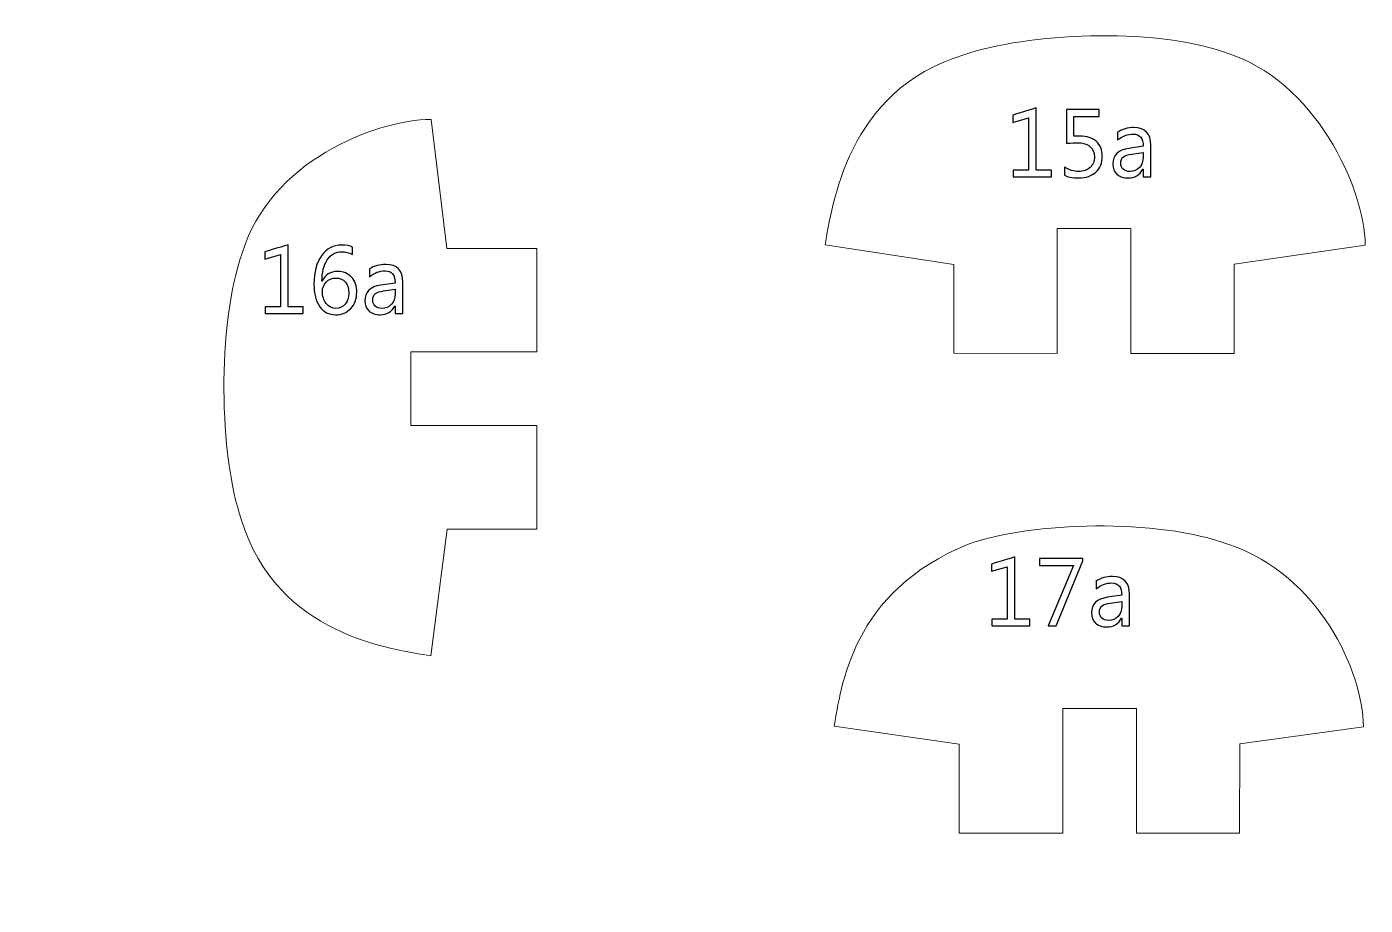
# Model space of a CAD drawing. Header units: centimetres. Extents: x -19.4 to 19.9, y -26.5 to 22.7.
# Drawn here: x 13.74 to 19.63, y -22.59 to -18.73 of the extents above; entities that cross this region are included whole.
import ezdxf

# ---------------------------------------------------------------- set-up
doc = ezdxf.new("R2010")
doc.units = ezdxf.units.CM
doc.header["$MEASUREMENT"] = 0
doc.layers.add('Camada 1', color=7, linetype='Continuous')

msp = doc.modelspace()

# ---------------------------------------------------------------- linework, layer by layer
at = {"layer": 'Camada 1', "color": 7, "lineweight": 9}
for points, knots in [([(18.27371, -19.6153), (18.27371, -19.6153), (18.59816, -19.6153), (18.59816, -19.6153), (18.59816, -19.6153), (18.59816, -19.6153), (18.59794, -20.16472), (18.59794, -20.16472), (18.59794, -20.16472), (18.59794, -20.16472), (19.05262, -20.1646), (19.05262, -20.1646), (19.05262, -20.1646), (19.05262, -20.1646), (19.05292, -19.77119), (19.05292, -19.77119), (19.05292, -19.77119), (19.05292, -19.77119), (19.62969, -19.68767), (19.62969, -19.68767), (19.62969, -19.68767), (19.62672, -19.44099), (19.41202, -18.95866), (19.00945, -18.83914), (19.00945, -18.83914), (18.68992, -18.72699), (18.13888, -18.75531), (17.8622, -18.8505), (17.8622, -18.8505), (17.34609, -19.00528), (17.28172, -19.52071), (17.2516, -19.68615), (17.2516, -19.68615), (17.2516, -19.68615), (17.81818, -19.77329), (17.81818, -19.77329), (17.81818, -19.77329), (17.81818, -19.77329), (17.81824, -20.16394), (17.81824, -20.16394), (17.81824, -20.16394), (17.81824, -20.16394), (18.27375, -20.16468), (18.27375, -20.16468), (18.27375, -20.16468), (18.27375, -20.16468), (18.27371, -19.6153), (18.27371, -19.6153)], [0, 0, 0, 0, 0.0769231, 0.0769231, 0.0769231, 0.0769231, 0.1538462, 0.1538462, 0.1538462, 0.1538462, 0.2307692, 0.2307692, 0.2307692, 0.2307692, 0.3076923, 0.3076923, 0.3076923, 0.3076923, 0.3846154, 0.3846154, 0.3846154, 0.3846154, 0.4615385, 0.4615385, 0.4615385, 0.4615385, 0.5384615, 0.5384615, 0.5384615, 0.5384615, 0.6153846, 0.6153846, 0.6153846, 0.6153846, 0.6923077, 0.6923077, 0.6923077, 0.6923077, 0.7692308, 0.7692308, 0.7692308, 0.7692308, 0.8461538, 0.8461538, 0.8461538, 0.8461539, 1, 1, 1, 1]), ([(15.42841, -20.48246), (15.42841, -20.48246), (15.42841, -20.15801), (15.42841, -20.15801), (15.42841, -20.15801), (15.42841, -20.15801), (15.98263, -20.15823), (15.98263, -20.15823), (15.98263, -20.15823), (15.98263, -20.15823), (15.98251, -19.70355), (15.98251, -19.70355), (15.98251, -19.70355), (15.98251, -19.70355), (15.58567, -19.70325), (15.58567, -19.70325), (15.58567, -19.70325), (15.58567, -19.70325), (15.51756, -19.13449), (15.51756, -19.13449), (15.51756, -19.13449), (15.26873, -19.13747), (14.80639, -19.32017), (14.68583, -19.72275), (14.68583, -19.72275), (14.5727, -20.04227), (14.58513, -20.61729), (14.68115, -20.89397), (14.68115, -20.89397), (14.83728, -21.41008), (15.34914, -21.46646), (15.51602, -21.49658), (15.51602, -21.49658), (15.51602, -21.49658), (15.58778, -20.93799), (15.58778, -20.93799), (15.58778, -20.93799), (15.58778, -20.93799), (15.98184, -20.93793), (15.98184, -20.93793), (15.98184, -20.93793), (15.98184, -20.93793), (15.98259, -20.48242), (15.98259, -20.48242), (15.98259, -20.48242), (15.98259, -20.48242), (15.42841, -20.48246), (15.42841, -20.48246)], [0, 0, 0, 0, 0.0769231, 0.0769231, 0.0769231, 0.0769231, 0.1538462, 0.1538462, 0.1538462, 0.1538462, 0.2307692, 0.2307692, 0.2307692, 0.2307692, 0.3076923, 0.3076923, 0.3076923, 0.3076923, 0.3846154, 0.3846154, 0.3846154, 0.3846154, 0.4615385, 0.4615385, 0.4615385, 0.4615385, 0.5384615, 0.5384615, 0.5384615, 0.5384615, 0.6153846, 0.6153846, 0.6153846, 0.6153846, 0.6923077, 0.6923077, 0.6923077, 0.6923077, 0.7692308, 0.7692308, 0.7692308, 0.7692308, 0.8461538, 0.8461538, 0.8461538, 0.8461539, 1, 1, 1, 1]), ([(18.29771, -21.7273), (18.29771, -21.7273), (18.62216, -21.7273), (18.62216, -21.7273), (18.62216, -21.7273), (18.62216, -21.7273), (18.62194, -22.27672), (18.62194, -22.27672), (18.62194, -22.27672), (18.62194, -22.27672), (19.07662, -22.2766), (19.07662, -22.2766), (19.07662, -22.2766), (19.07662, -22.2766), (19.07692, -21.88319), (19.07692, -21.88319), (19.07692, -21.88319), (19.07692, -21.88319), (19.62164, -21.80767), (19.62164, -21.80767), (19.62164, -21.80767), (19.61867, -21.56099), (19.42566, -21.14221), (19.03345, -21.00715), (19.03345, -21.00715), (18.70874, -20.8872), (18.16288, -20.90731), (17.8862, -21.0025), (17.8862, -21.0025), (17.36487, -21.2117), (17.3217, -21.64071), (17.29158, -21.80615), (17.29158, -21.80615), (17.29158, -21.80615), (17.84218, -21.88529), (17.84218, -21.88529), (17.84218, -21.88529), (17.84218, -21.88529), (17.84224, -22.27594), (17.84224, -22.27594), (17.84224, -22.27594), (17.84224, -22.27594), (18.29775, -22.27668), (18.29775, -22.27668), (18.29775, -22.27668), (18.29775, -22.27668), (18.29771, -21.7273), (18.29771, -21.7273)], [0, 0, 0, 0, 0.0769231, 0.0769231, 0.0769231, 0.0769231, 0.1538462, 0.1538462, 0.1538462, 0.1538462, 0.2307692, 0.2307692, 0.2307692, 0.2307692, 0.3076923, 0.3076923, 0.3076923, 0.3076923, 0.3846154, 0.3846154, 0.3846154, 0.3846154, 0.4615385, 0.4615385, 0.4615385, 0.4615385, 0.5384615, 0.5384615, 0.5384615, 0.5384615, 0.6153846, 0.6153846, 0.6153846, 0.6153846, 0.6923077, 0.6923077, 0.6923077, 0.6923077, 0.7692308, 0.7692308, 0.7692308, 0.7692308, 0.8461538, 0.8461538, 0.8461538, 0.8461539, 1, 1, 1, 1]), ([(15.46862, -22.88069), (15.46862, -22.88069), (16.7564, -26.45463), (16.7564, -26.45463), (16.7564, -26.45463), (16.7564, -26.45463), (16.16272, -26.45526), (16.16272, -26.45526), (16.16272, -26.45526), (16.16272, -26.45526), (15.53393, -24.70365), (15.53393, -24.70365), (15.53393, -24.70365), (15.53393, -24.70365), (15.23463, -24.8125), (15.23463, -24.8125), (15.23463, -24.8125), (15.23463, -24.8125), (15.79181, -26.45503), (15.79181, -26.45503), (15.79181, -26.45503), (15.79181, -26.45503), (8.80438, -26.45255), (8.80438, -26.45255), (8.80438, -26.45255), (8.80438, -26.45255), (8.79951, -25.87983), (8.79951, -25.87983), (8.79951, -25.87983), (8.79951, -25.87983), (8.47881, -25.87795), (8.47881, -25.87795), (8.47881, -25.87795), (8.47881, -25.87795), (8.47523, -26.45047), (8.47523, -26.45047), (8.47523, -26.45047), (8.47523, -26.45047), (6.45199, -26.45212), (6.45199, -26.45212), (6.45199, -26.45212), (6.20591, -26.46023), (6.14256, -26.04751), (6.38097, -25.97301), (6.38097, -25.97301), (6.38097, -25.97301), (8.44333, -25.27122), (8.44333, -25.27122), (8.44333, -25.27122), (8.44333, -25.27122), (8.34547, -24.96979), (8.34547, -24.96979), (8.34547, -24.96979), (8.34547, -24.96979), (9.88118, -24.43949), (9.88118, -24.43949), (9.88118, -24.43949), (9.88118, -24.43949), (9.99392, -24.74276), (9.99392, -24.74276), (9.99392, -24.74276), (9.99392, -24.74276), (12.45782, -23.90472), (12.45782, -23.90472), (12.45782, -23.90472), (12.45782, -23.90472), (11.44347, -21.50548), (11.44347, -21.50548), (11.44347, -21.50548), (11.44347, -21.50548), (12.89858, -21.14595), (12.89858, -21.14595), (12.89858, -21.14595), (12.89858, -21.14595), (13.889, -23.41795), (13.889, -23.41795), (13.889, -23.41795), (13.889, -23.41795), (15.46862, -22.88069), (15.46862, -22.88069)], [0, 0, 0, 0, 0.047619, 0.047619, 0.047619, 0.0476191, 0.0952381, 0.0952381, 0.0952381, 0.0952381, 0.1428571, 0.1428571, 0.1428571, 0.1428572, 0.1904762, 0.1904762, 0.1904762, 0.1904762, 0.2380952, 0.2380952, 0.2380952, 0.2380952, 0.2857143, 0.2857143, 0.2857143, 0.2857143, 0.3333333, 0.3333333, 0.3333333, 0.3333333, 0.3809524, 0.3809524, 0.3809524, 0.3809524, 0.4285714, 0.4285714, 0.4285714, 0.4285714, 0.4761905, 0.4761905, 0.4761905, 0.4761905, 0.5238095, 0.5238095, 0.5238095, 0.5238095, 0.5714286, 0.5714286, 0.5714286, 0.5714286, 0.6190476, 0.6190476, 0.6190476, 0.6190476, 0.6666667, 0.6666667, 0.6666667, 0.6666667, 0.7142857, 0.7142857, 0.7142857, 0.7142857, 0.7619048, 0.7619048, 0.7619048, 0.7619048, 0.8095238, 0.8095238, 0.8095238, 0.8095238, 0.8571429, 0.8571429, 0.8571429, 0.8571429, 0.9047619, 0.9047619, 0.9047619, 0.9047619, 1, 1, 1, 1])]:
    msp.add_open_spline(points, degree=3, knots=knots, dxfattribs=at)
at = {"layer": 'Camada 1', "color": 7}
for points, knots in [([(18.2478, -19.3874), (18.2478, -19.3874), (18.08016, -19.3874), (18.08016, -19.3874), (18.08016, -19.3874), (18.08016, -19.3874), (18.08016, -19.35777), (18.08016, -19.35777), (18.08016, -19.35777), (18.08016, -19.35777), (18.14704, -19.35777), (18.14704, -19.35777), (18.14704, -19.35777), (18.14704, -19.35777), (18.14704, -19.12733), (18.14704, -19.12733), (18.14704, -19.12733), (18.14704, -19.12733), (18.07846, -19.14779), (18.07846, -19.14779), (18.07846, -19.14779), (18.07846, -19.14779), (18.07846, -19.11562), (18.07846, -19.11562), (18.07846, -19.11562), (18.07846, -19.11562), (18.18091, -19.08429), (18.18091, -19.08429), (18.18091, -19.08429), (18.18091, -19.08429), (18.18091, -19.35777), (18.18091, -19.35777), (18.18091, -19.35777), (18.18091, -19.35777), (18.2478, -19.35777), (18.2478, -19.35777), (18.2478, -19.35777), (18.2478, -19.35777), (18.2478, -19.3874), (18.2478, -19.3874)], [0, 0, 0, 0, 0.0909091, 0.0909091, 0.0909091, 0.0909091, 0.1818182, 0.1818182, 0.1818182, 0.1818182, 0.2727273, 0.2727273, 0.2727273, 0.2727273, 0.3636364, 0.3636364, 0.3636364, 0.3636364, 0.4545455, 0.4545455, 0.4545455, 0.4545455, 0.5454545, 0.5454545, 0.5454545, 0.5454546, 0.6363636, 0.6363636, 0.6363636, 0.6363636, 0.7272727, 0.7272727, 0.7272727, 0.7272727, 0.8181818, 0.8181818, 0.8181818, 0.8181818, 1, 1, 1, 1]), ([(18.3058, -19.3802), (18.3058, -19.3802), (18.3058, -19.34422), (18.3058, -19.34422), (18.3058, -19.34422), (18.32605, -19.35748), (18.34665, -19.36412), (18.3676, -19.36412), (18.3676, -19.36412), (18.38856, -19.36412), (18.40542, -19.35819), (18.41826, -19.34634), (18.41826, -19.34634), (18.43104, -19.33455), (18.43746, -19.31882), (18.43746, -19.29927), (18.43746, -19.29927), (18.43746, -19.27987), (18.43089, -19.2647), (18.41784, -19.25384), (18.41784, -19.25384), (18.40472, -19.24297), (18.38602, -19.23754), (18.36161, -19.23754), (18.36161, -19.23754), (18.35335, -19.23754), (18.33783, -19.23838), (18.31511, -19.24001), (18.31511, -19.24001), (18.31511, -19.24001), (18.31511, -19.09106), (18.31511, -19.09106), (18.31511, -19.09106), (18.31511, -19.09106), (18.45862, -19.09106), (18.45862, -19.09106), (18.45862, -19.09106), (18.45862, -19.09106), (18.45862, -19.12154), (18.45862, -19.12154), (18.45862, -19.12154), (18.45862, -19.12154), (18.34728, -19.12154), (18.34728, -19.12154), (18.34728, -19.12154), (18.34728, -19.12154), (18.34728, -19.20875), (18.34728, -19.20875), (18.34728, -19.20875), (18.35639, -19.20819), (18.36478, -19.2079), (18.37254, -19.2079), (18.37254, -19.2079), (18.40422, -19.2079), (18.42878, -19.21588), (18.44613, -19.23175), (18.44613, -19.23175), (18.46349, -19.24763), (18.47217, -19.26943), (18.47217, -19.29709), (18.47217, -19.29709), (18.47217, -19.32573), (18.46286, -19.34881), (18.44416, -19.36623), (18.44416, -19.36623), (18.42546, -19.38373), (18.39978, -19.39248), (18.36725, -19.39248), (18.36725, -19.39248), (18.33981, -19.39248), (18.31934, -19.38839), (18.3058, -19.3802)], [0, 0, 0, 0, 0.0526316, 0.0526316, 0.0526316, 0.0526316, 0.1052632, 0.1052632, 0.1052632, 0.1052632, 0.1578947, 0.1578947, 0.1578947, 0.1578947, 0.2105263, 0.2105263, 0.2105263, 0.2105263, 0.2631579, 0.2631579, 0.2631579, 0.2631579, 0.3157895, 0.3157895, 0.3157895, 0.3157895, 0.3684211, 0.3684211, 0.3684211, 0.3684211, 0.4210526, 0.4210526, 0.4210526, 0.4210526, 0.4736842, 0.4736842, 0.4736842, 0.4736842, 0.5263158, 0.5263158, 0.5263158, 0.5263158, 0.5789474, 0.5789474, 0.5789474, 0.5789474, 0.6315789, 0.6315789, 0.6315789, 0.631579, 0.6842105, 0.6842105, 0.6842105, 0.6842105, 0.7368421, 0.7368421, 0.7368421, 0.7368421, 0.7894737, 0.7894737, 0.7894737, 0.7894737, 0.8421053, 0.8421053, 0.8421053, 0.8421053, 0.8947368, 0.8947368, 0.8947368, 0.8947369, 1, 1, 1, 1]), ([(18.68596, -19.3874), (18.68596, -19.3874), (18.65209, -19.3874), (18.65209, -19.3874), (18.65209, -19.3874), (18.65209, -19.3874), (18.65209, -19.35431), (18.65209, -19.35431), (18.65209, -19.35431), (18.65209, -19.35431), (18.65124, -19.35431), (18.65124, -19.35431), (18.65124, -19.35431), (18.6365, -19.37978), (18.61484, -19.39248), (18.58612, -19.39248), (18.58612, -19.39248), (18.56502, -19.39248), (18.54851, -19.38691), (18.53659, -19.37569), (18.53659, -19.37569), (18.52466, -19.36454), (18.51874, -19.34972), (18.51874, -19.33124), (18.51874, -19.33124), (18.51874, -19.29165), (18.54202, -19.26858), (18.58859, -19.26209), (18.58859, -19.26209), (18.58859, -19.26209), (18.65209, -19.2532), (18.65209, -19.2532), (18.65209, -19.2532), (18.65209, -19.21708), (18.63755, -19.19901), (18.60849, -19.19901), (18.60849, -19.19901), (18.58301, -19.19901), (18.56001, -19.20776), (18.53948, -19.22526), (18.53948, -19.22526), (18.53948, -19.22526), (18.53948, -19.19055), (18.53948, -19.19055), (18.53948, -19.19055), (18.56029, -19.17728), (18.58421, -19.17065), (18.61138, -19.17065), (18.61138, -19.17065), (18.66112, -19.17065), (18.68596, -19.19697), (18.68596, -19.24967), (18.68596, -19.24967), (18.68596, -19.24967), (18.68596, -19.3874), (18.68596, -19.3874)], [0, 0, 0, 0, 0.0666667, 0.0666667, 0.0666667, 0.0666667, 0.1333333, 0.1333333, 0.1333333, 0.1333333, 0.2, 0.2, 0.2, 0.2, 0.2666667, 0.2666667, 0.2666667, 0.2666667, 0.3333333, 0.3333333, 0.3333333, 0.3333333, 0.4, 0.4, 0.4, 0.4, 0.4666667, 0.4666667, 0.4666667, 0.4666667, 0.5333333, 0.5333333, 0.5333333, 0.5333333, 0.6, 0.6, 0.6, 0.6, 0.6666667, 0.6666667, 0.6666667, 0.6666667, 0.7333333, 0.7333333, 0.7333333, 0.7333333, 0.8, 0.8, 0.8, 0.8, 0.8666667, 0.8666667, 0.8666667, 0.8666667, 1, 1, 1, 1]), ([(18.65209, -19.28029), (18.65209, -19.28029), (18.60101, -19.28735), (18.60101, -19.28735), (18.60101, -19.28735), (18.58527, -19.28954), (18.57342, -19.29349), (18.56545, -19.29906), (18.56545, -19.29906), (18.55747, -19.30471), (18.55345, -19.31459), (18.55345, -19.32884), (18.55345, -19.32884), (18.55345, -19.33921), (18.55712, -19.34768), (18.56453, -19.35424), (18.56453, -19.35424), (18.57187, -19.3608), (18.58174, -19.36412), (18.59395, -19.36412), (18.59395, -19.36412), (18.61081, -19.36412), (18.62471, -19.35819), (18.63565, -19.34641), (18.63565, -19.34641), (18.64659, -19.33455), (18.65209, -19.3196), (18.65209, -19.30146), (18.65209, -19.30146), (18.65209, -19.30146), (18.65209, -19.28029), (18.65209, -19.28029)], [0, 0, 0, 0, 0.1111111, 0.1111111, 0.1111111, 0.1111111, 0.2222222, 0.2222222, 0.2222222, 0.2222222, 0.3333333, 0.3333333, 0.3333333, 0.3333333, 0.4444444, 0.4444444, 0.4444444, 0.4444445, 0.5555556, 0.5555556, 0.5555556, 0.5555556, 0.6666667, 0.6666667, 0.6666667, 0.6666667, 0.7777778, 0.7777778, 0.7777778, 0.7777778, 1, 1, 1, 1]), ([(14.9543, -19.98964), (14.9543, -19.98964), (14.78666, -19.98964), (14.78666, -19.98964), (14.78666, -19.98964), (14.78666, -19.98964), (14.78666, -19.96001), (14.78666, -19.96001), (14.78666, -19.96001), (14.78666, -19.96001), (14.85354, -19.96001), (14.85354, -19.96001), (14.85354, -19.96001), (14.85354, -19.96001), (14.85354, -19.72957), (14.85354, -19.72957), (14.85354, -19.72957), (14.85354, -19.72957), (14.78496, -19.75003), (14.78496, -19.75003), (14.78496, -19.75003), (14.78496, -19.75003), (14.78496, -19.71786), (14.78496, -19.71786), (14.78496, -19.71786), (14.78496, -19.71786), (14.88741, -19.68653), (14.88741, -19.68653), (14.88741, -19.68653), (14.88741, -19.68653), (14.88741, -19.96001), (14.88741, -19.96001), (14.88741, -19.96001), (14.88741, -19.96001), (14.9543, -19.96001), (14.9543, -19.96001), (14.9543, -19.96001), (14.9543, -19.96001), (14.9543, -19.98964), (14.9543, -19.98964)], [0, 0, 0, 0, 0.0909091, 0.0909091, 0.0909091, 0.0909091, 0.1818182, 0.1818182, 0.1818182, 0.1818182, 0.2727273, 0.2727273, 0.2727273, 0.2727273, 0.3636364, 0.3636364, 0.3636364, 0.3636364, 0.4545455, 0.4545455, 0.4545455, 0.4545455, 0.5454545, 0.5454545, 0.5454545, 0.5454546, 0.6363636, 0.6363636, 0.6363636, 0.6363636, 0.7272727, 0.7272727, 0.7272727, 0.7272727, 0.8181818, 0.8181818, 0.8181818, 0.8181818, 1, 1, 1, 1]), ([(15.17147, -19.69669), (15.17147, -19.69669), (15.17147, -19.72879), (15.17147, -19.72879), (15.17147, -19.72879), (15.15616, -19.72096), (15.14008, -19.71701), (15.12314, -19.71701), (15.12314, -19.71701), (15.09689, -19.71701), (15.07587, -19.72872), (15.06006, -19.75215), (15.06006, -19.75215), (15.04433, -19.77557), (15.03643, -19.80697), (15.03643, -19.84627), (15.03643, -19.84627), (15.03643, -19.84627), (15.03727, -19.84627), (15.03727, -19.84627), (15.03727, -19.84627), (15.05103, -19.81826), (15.07361, -19.80422), (15.10501, -19.80422), (15.10501, -19.80422), (15.1309, -19.80422), (15.15143, -19.81254), (15.16675, -19.82912), (15.16675, -19.82912), (15.18206, -19.84577), (15.18968, -19.868), (15.18968, -19.89587), (15.18968, -19.89587), (15.18968, -19.92494), (15.18093, -19.94872), (15.16343, -19.96713), (15.16343, -19.96713), (15.14593, -19.98555), (15.12371, -19.99472), (15.09675, -19.99472), (15.09675, -19.99472), (15.06698, -19.99472), (15.04362, -19.98287), (15.02669, -19.95916), (15.02669, -19.95916), (15.00976, -19.93545), (15.00129, -19.90215), (15.00129, -19.85925), (15.00129, -19.85925), (15.00129, -19.80725), (15.01237, -19.76576), (15.03452, -19.73479), (15.03452, -19.73479), (15.05668, -19.70374), (15.08596, -19.68822), (15.1223, -19.68822), (15.1223, -19.68822), (15.14297, -19.68822), (15.15934, -19.69104), (15.17147, -19.69669)], [0, 0, 0, 0, 0.0625, 0.0625, 0.0625, 0.0625, 0.125, 0.125, 0.125, 0.125, 0.1875, 0.1875, 0.1875, 0.1875, 0.25, 0.25, 0.25, 0.25, 0.3125, 0.3125, 0.3125, 0.3125, 0.375, 0.375, 0.375, 0.375, 0.4375, 0.4375, 0.4375, 0.4375, 0.5, 0.5, 0.5, 0.5, 0.5625, 0.5625, 0.5625, 0.5625, 0.625, 0.625, 0.625, 0.625, 0.6875, 0.6875, 0.6875, 0.6875, 0.75, 0.75, 0.75, 0.75, 0.8125, 0.8125, 0.8125, 0.8125, 0.875, 0.875, 0.875, 0.875, 1, 1, 1, 1]), ([(15.39246, -19.98964), (15.39246, -19.98964), (15.35859, -19.98964), (15.35859, -19.98964), (15.35859, -19.98964), (15.35859, -19.98964), (15.35859, -19.95655), (15.35859, -19.95655), (15.35859, -19.95655), (15.35859, -19.95655), (15.35774, -19.95655), (15.35774, -19.95655), (15.35774, -19.95655), (15.343, -19.98202), (15.32134, -19.99472), (15.29262, -19.99472), (15.29262, -19.99472), (15.27152, -19.99472), (15.25501, -19.98915), (15.24309, -19.97793), (15.24309, -19.97793), (15.23116, -19.96678), (15.22524, -19.95196), (15.22524, -19.93348), (15.22524, -19.93348), (15.22524, -19.89389), (15.24852, -19.87082), (15.29509, -19.86433), (15.29509, -19.86433), (15.29509, -19.86433), (15.35859, -19.85544), (15.35859, -19.85544), (15.35859, -19.85544), (15.35859, -19.81932), (15.34405, -19.80125), (15.31499, -19.80125), (15.31499, -19.80125), (15.28951, -19.80125), (15.26651, -19.81), (15.24598, -19.8275), (15.24598, -19.8275), (15.24598, -19.8275), (15.24598, -19.79279), (15.24598, -19.79279), (15.24598, -19.79279), (15.26679, -19.77952), (15.29071, -19.77289), (15.31788, -19.77289), (15.31788, -19.77289), (15.36762, -19.77289), (15.39246, -19.79921), (15.39246, -19.85191), (15.39246, -19.85191), (15.39246, -19.85191), (15.39246, -19.98964), (15.39246, -19.98964)], [0, 0, 0, 0, 0.0666667, 0.0666667, 0.0666667, 0.0666667, 0.1333333, 0.1333333, 0.1333333, 0.1333333, 0.2, 0.2, 0.2, 0.2, 0.2666667, 0.2666667, 0.2666667, 0.2666667, 0.3333333, 0.3333333, 0.3333333, 0.3333333, 0.4, 0.4, 0.4, 0.4, 0.4666667, 0.4666667, 0.4666667, 0.4666667, 0.5333333, 0.5333333, 0.5333333, 0.5333333, 0.6, 0.6, 0.6, 0.6, 0.6666667, 0.6666667, 0.6666667, 0.6666667, 0.7333333, 0.7333333, 0.7333333, 0.7333333, 0.8, 0.8, 0.8, 0.8, 0.8666667, 0.8666667, 0.8666667, 0.8666667, 1, 1, 1, 1]), ([(15.09746, -19.833), (15.07996, -19.833), (15.06578, -19.83893), (15.05491, -19.85078), (15.05491, -19.85078), (15.04398, -19.86271), (15.03854, -19.87668), (15.03854, -19.89284), (15.03854, -19.89284), (15.03854, -19.91316), (15.04398, -19.93044), (15.05477, -19.94484), (15.05477, -19.94484), (15.06557, -19.95916), (15.07996, -19.96636), (15.09788, -19.96636), (15.09788, -19.96636), (15.11496, -19.96636), (15.12879, -19.96008), (15.13923, -19.94759), (15.13923, -19.94759), (15.14974, -19.9351), (15.15496, -19.9193), (15.15496, -19.9001), (15.15496, -19.9001), (15.15496, -19.87908), (15.14995, -19.86271), (15.13986, -19.85078), (15.13986, -19.85078), (15.12977, -19.83893), (15.11566, -19.833), (15.09746, -19.833)], [0, 0, 0, 0, 0.1111111, 0.1111111, 0.1111111, 0.1111111, 0.2222222, 0.2222222, 0.2222222, 0.2222222, 0.3333333, 0.3333333, 0.3333333, 0.3333333, 0.4444444, 0.4444444, 0.4444444, 0.4444445, 0.5555556, 0.5555556, 0.5555556, 0.5555556, 0.6666667, 0.6666667, 0.6666667, 0.6666667, 0.7777778, 0.7777778, 0.7777778, 0.7777778, 1, 1, 1, 1]), ([(15.35859, -19.88253), (15.35859, -19.88253), (15.30751, -19.88959), (15.30751, -19.88959), (15.30751, -19.88959), (15.29177, -19.89178), (15.27992, -19.89573), (15.27195, -19.9013), (15.27195, -19.9013), (15.26397, -19.90695), (15.25995, -19.91683), (15.25995, -19.93108), (15.25995, -19.93108), (15.25995, -19.94145), (15.26362, -19.94992), (15.27103, -19.95648), (15.27103, -19.95648), (15.27837, -19.96304), (15.28824, -19.96636), (15.30045, -19.96636), (15.30045, -19.96636), (15.31731, -19.96636), (15.33121, -19.96043), (15.34215, -19.94865), (15.34215, -19.94865), (15.35309, -19.93679), (15.35859, -19.92184), (15.35859, -19.9037), (15.35859, -19.9037), (15.35859, -19.9037), (15.35859, -19.88253), (15.35859, -19.88253)], [0, 0, 0, 0, 0.1111111, 0.1111111, 0.1111111, 0.1111111, 0.2222222, 0.2222222, 0.2222222, 0.2222222, 0.3333333, 0.3333333, 0.3333333, 0.3333333, 0.4444444, 0.4444444, 0.4444444, 0.4444445, 0.5555556, 0.5555556, 0.5555556, 0.5555556, 0.6666667, 0.6666667, 0.6666667, 0.6666667, 0.7777778, 0.7777778, 0.7777778, 0.7777778, 1, 1, 1, 1]), ([(18.1537, -21.3635), (18.1537, -21.3635), (17.98606, -21.3635), (17.98606, -21.3635), (17.98606, -21.3635), (17.98606, -21.3635), (17.98606, -21.33387), (17.98606, -21.33387), (17.98606, -21.33387), (17.98606, -21.33387), (18.05294, -21.33387), (18.05294, -21.33387), (18.05294, -21.33387), (18.05294, -21.33387), (18.05294, -21.10343), (18.05294, -21.10343), (18.05294, -21.10343), (18.05294, -21.10343), (17.98436, -21.12389), (17.98436, -21.12389), (17.98436, -21.12389), (17.98436, -21.12389), (17.98436, -21.09172), (17.98436, -21.09172), (17.98436, -21.09172), (17.98436, -21.09172), (18.08681, -21.06039), (18.08681, -21.06039), (18.08681, -21.06039), (18.08681, -21.06039), (18.08681, -21.33387), (18.08681, -21.33387), (18.08681, -21.33387), (18.08681, -21.33387), (18.1537, -21.33387), (18.1537, -21.33387), (18.1537, -21.33387), (18.1537, -21.33387), (18.1537, -21.3635), (18.1537, -21.3635)], [0, 0, 0, 0, 0.0909091, 0.0909091, 0.0909091, 0.0909091, 0.1818182, 0.1818182, 0.1818182, 0.1818182, 0.2727273, 0.2727273, 0.2727273, 0.2727273, 0.3636364, 0.3636364, 0.3636364, 0.3636364, 0.4545455, 0.4545455, 0.4545455, 0.4545455, 0.5454545, 0.5454545, 0.5454545, 0.5454546, 0.6363636, 0.6363636, 0.6363636, 0.6363636, 0.7272727, 0.7272727, 0.7272727, 0.7272727, 0.8181818, 0.8181818, 0.8181818, 0.8181818, 1, 1, 1, 1]), ([(18.38654, -21.07782), (18.38654, -21.07782), (18.26927, -21.3635), (18.26927, -21.3635), (18.26927, -21.3635), (18.26927, -21.3635), (18.23413, -21.3635), (18.23413, -21.3635), (18.23413, -21.3635), (18.23413, -21.3635), (18.34505, -21.09764), (18.34505, -21.09764), (18.34505, -21.09764), (18.34505, -21.09764), (18.19561, -21.09764), (18.19561, -21.09764), (18.19561, -21.09764), (18.19561, -21.09764), (18.19561, -21.06716), (18.19561, -21.06716), (18.19561, -21.06716), (18.19561, -21.06716), (18.38654, -21.06716), (18.38654, -21.06716), (18.38654, -21.06716), (18.38654, -21.06716), (18.38654, -21.07782), (18.38654, -21.07782)], [0, 0, 0, 0, 0.125, 0.125, 0.125, 0.125, 0.25, 0.25, 0.25, 0.25, 0.375, 0.375, 0.375, 0.375, 0.5, 0.5, 0.5, 0.5, 0.625, 0.625, 0.625, 0.625, 0.75, 0.75, 0.75, 0.75, 1, 1, 1, 1]), ([(18.59186, -21.3635), (18.59186, -21.3635), (18.55799, -21.3635), (18.55799, -21.3635), (18.55799, -21.3635), (18.55799, -21.3635), (18.55799, -21.33041), (18.55799, -21.33041), (18.55799, -21.33041), (18.55799, -21.33041), (18.55714, -21.33041), (18.55714, -21.33041), (18.55714, -21.33041), (18.5424, -21.35588), (18.52074, -21.36858), (18.49202, -21.36858), (18.49202, -21.36858), (18.47092, -21.36858), (18.45441, -21.36301), (18.44249, -21.35179), (18.44249, -21.35179), (18.43056, -21.34064), (18.42464, -21.32582), (18.42464, -21.30734), (18.42464, -21.30734), (18.42464, -21.26775), (18.44792, -21.24468), (18.49449, -21.23819), (18.49449, -21.23819), (18.49449, -21.23819), (18.55799, -21.2293), (18.55799, -21.2293), (18.55799, -21.2293), (18.55799, -21.19318), (18.54345, -21.17511), (18.51439, -21.17511), (18.51439, -21.17511), (18.48891, -21.17511), (18.46591, -21.18386), (18.44538, -21.20136), (18.44538, -21.20136), (18.44538, -21.20136), (18.44538, -21.16665), (18.44538, -21.16665), (18.44538, -21.16665), (18.46619, -21.15338), (18.49011, -21.14675), (18.51728, -21.14675), (18.51728, -21.14675), (18.56702, -21.14675), (18.59186, -21.17307), (18.59186, -21.22577), (18.59186, -21.22577), (18.59186, -21.22577), (18.59186, -21.3635), (18.59186, -21.3635)], [0, 0, 0, 0, 0.0666667, 0.0666667, 0.0666667, 0.0666667, 0.1333333, 0.1333333, 0.1333333, 0.1333333, 0.2, 0.2, 0.2, 0.2, 0.2666667, 0.2666667, 0.2666667, 0.2666667, 0.3333333, 0.3333333, 0.3333333, 0.3333333, 0.4, 0.4, 0.4, 0.4, 0.4666667, 0.4666667, 0.4666667, 0.4666667, 0.5333333, 0.5333333, 0.5333333, 0.5333333, 0.6, 0.6, 0.6, 0.6, 0.6666667, 0.6666667, 0.6666667, 0.6666667, 0.7333333, 0.7333333, 0.7333333, 0.7333333, 0.8, 0.8, 0.8, 0.8, 0.8666667, 0.8666667, 0.8666667, 0.8666667, 1, 1, 1, 1]), ([(18.55799, -21.25639), (18.55799, -21.25639), (18.50691, -21.26345), (18.50691, -21.26345), (18.50691, -21.26345), (18.49117, -21.26564), (18.47932, -21.26959), (18.47135, -21.27516), (18.47135, -21.27516), (18.46337, -21.28081), (18.45935, -21.29069), (18.45935, -21.30494), (18.45935, -21.30494), (18.45935, -21.31531), (18.46302, -21.32378), (18.47043, -21.33034), (18.47043, -21.33034), (18.47777, -21.3369), (18.48764, -21.34022), (18.49985, -21.34022), (18.49985, -21.34022), (18.51671, -21.34022), (18.53061, -21.33429), (18.54155, -21.32251), (18.54155, -21.32251), (18.55249, -21.31065), (18.55799, -21.2957), (18.55799, -21.27756), (18.55799, -21.27756), (18.55799, -21.27756), (18.55799, -21.25639), (18.55799, -21.25639)], [0, 0, 0, 0, 0.1111111, 0.1111111, 0.1111111, 0.1111111, 0.2222222, 0.2222222, 0.2222222, 0.2222222, 0.3333333, 0.3333333, 0.3333333, 0.3333333, 0.4444444, 0.4444444, 0.4444444, 0.4444445, 0.5555556, 0.5555556, 0.5555556, 0.5555556, 0.6666667, 0.6666667, 0.6666667, 0.6666667, 0.7777778, 0.7777778, 0.7777778, 0.7777778, 1, 1, 1, 1])]:
    msp.add_open_spline(points, degree=3, knots=knots, dxfattribs=at)
at = {"layer": 'Camada 1', "color": 250, "lineweight": 9}
for points, knots in [([(18.2478, -19.3874), (18.2478, -19.3874), (18.08016, -19.3874), (18.08016, -19.3874), (18.08016, -19.3874), (18.08016, -19.3874), (18.08016, -19.35777), (18.08016, -19.35777), (18.08016, -19.35777), (18.08016, -19.35777), (18.14704, -19.35777), (18.14704, -19.35777), (18.14704, -19.35777), (18.14704, -19.35777), (18.14704, -19.12733), (18.14704, -19.12733), (18.14704, -19.12733), (18.14704, -19.12733), (18.07846, -19.14779), (18.07846, -19.14779), (18.07846, -19.14779), (18.07846, -19.14779), (18.07846, -19.11562), (18.07846, -19.11562), (18.07846, -19.11562), (18.07846, -19.11562), (18.18091, -19.08429), (18.18091, -19.08429), (18.18091, -19.08429), (18.18091, -19.08429), (18.18091, -19.35777), (18.18091, -19.35777), (18.18091, -19.35777), (18.18091, -19.35777), (18.2478, -19.35777), (18.2478, -19.35777), (18.2478, -19.35777), (18.2478, -19.35777), (18.2478, -19.3874), (18.2478, -19.3874)], [0, 0, 0, 0, 0.0909091, 0.0909091, 0.0909091, 0.0909091, 0.1818182, 0.1818182, 0.1818182, 0.1818182, 0.2727273, 0.2727273, 0.2727273, 0.2727273, 0.3636364, 0.3636364, 0.3636364, 0.3636364, 0.4545455, 0.4545455, 0.4545455, 0.4545455, 0.5454545, 0.5454545, 0.5454545, 0.5454546, 0.6363636, 0.6363636, 0.6363636, 0.6363636, 0.7272727, 0.7272727, 0.7272727, 0.7272727, 0.8181818, 0.8181818, 0.8181818, 0.8181818, 1, 1, 1, 1]), ([(18.3058, -19.3802), (18.3058, -19.3802), (18.3058, -19.34422), (18.3058, -19.34422), (18.3058, -19.34422), (18.32605, -19.35748), (18.34665, -19.36412), (18.3676, -19.36412), (18.3676, -19.36412), (18.38856, -19.36412), (18.40542, -19.35819), (18.41826, -19.34634), (18.41826, -19.34634), (18.43104, -19.33455), (18.43746, -19.31882), (18.43746, -19.29927), (18.43746, -19.29927), (18.43746, -19.27987), (18.43089, -19.2647), (18.41784, -19.25384), (18.41784, -19.25384), (18.40472, -19.24297), (18.38602, -19.23754), (18.36161, -19.23754), (18.36161, -19.23754), (18.35335, -19.23754), (18.33783, -19.23838), (18.31511, -19.24001), (18.31511, -19.24001), (18.31511, -19.24001), (18.31511, -19.09106), (18.31511, -19.09106), (18.31511, -19.09106), (18.31511, -19.09106), (18.45862, -19.09106), (18.45862, -19.09106), (18.45862, -19.09106), (18.45862, -19.09106), (18.45862, -19.12154), (18.45862, -19.12154), (18.45862, -19.12154), (18.45862, -19.12154), (18.34728, -19.12154), (18.34728, -19.12154), (18.34728, -19.12154), (18.34728, -19.12154), (18.34728, -19.20875), (18.34728, -19.20875), (18.34728, -19.20875), (18.35639, -19.20819), (18.36478, -19.2079), (18.37254, -19.2079), (18.37254, -19.2079), (18.40422, -19.2079), (18.42878, -19.21588), (18.44613, -19.23175), (18.44613, -19.23175), (18.46349, -19.24763), (18.47217, -19.26943), (18.47217, -19.29709), (18.47217, -19.29709), (18.47217, -19.32573), (18.46286, -19.34881), (18.44416, -19.36623), (18.44416, -19.36623), (18.42546, -19.38373), (18.39978, -19.39248), (18.36725, -19.39248), (18.36725, -19.39248), (18.33981, -19.39248), (18.31934, -19.38839), (18.3058, -19.3802)], [0, 0, 0, 0, 0.0526316, 0.0526316, 0.0526316, 0.0526316, 0.1052632, 0.1052632, 0.1052632, 0.1052632, 0.1578947, 0.1578947, 0.1578947, 0.1578947, 0.2105263, 0.2105263, 0.2105263, 0.2105263, 0.2631579, 0.2631579, 0.2631579, 0.2631579, 0.3157895, 0.3157895, 0.3157895, 0.3157895, 0.3684211, 0.3684211, 0.3684211, 0.3684211, 0.4210526, 0.4210526, 0.4210526, 0.4210526, 0.4736842, 0.4736842, 0.4736842, 0.4736842, 0.5263158, 0.5263158, 0.5263158, 0.5263158, 0.5789474, 0.5789474, 0.5789474, 0.5789474, 0.6315789, 0.6315789, 0.6315789, 0.631579, 0.6842105, 0.6842105, 0.6842105, 0.6842105, 0.7368421, 0.7368421, 0.7368421, 0.7368421, 0.7894737, 0.7894737, 0.7894737, 0.7894737, 0.8421053, 0.8421053, 0.8421053, 0.8421053, 0.8947368, 0.8947368, 0.8947368, 0.8947369, 1, 1, 1, 1]), ([(18.68596, -19.3874), (18.68596, -19.3874), (18.65209, -19.3874), (18.65209, -19.3874), (18.65209, -19.3874), (18.65209, -19.3874), (18.65209, -19.35431), (18.65209, -19.35431), (18.65209, -19.35431), (18.65209, -19.35431), (18.65124, -19.35431), (18.65124, -19.35431), (18.65124, -19.35431), (18.6365, -19.37978), (18.61484, -19.39248), (18.58612, -19.39248), (18.58612, -19.39248), (18.56502, -19.39248), (18.54851, -19.38691), (18.53659, -19.37569), (18.53659, -19.37569), (18.52466, -19.36454), (18.51874, -19.34972), (18.51874, -19.33124), (18.51874, -19.33124), (18.51874, -19.29165), (18.54202, -19.26858), (18.58859, -19.26209), (18.58859, -19.26209), (18.58859, -19.26209), (18.65209, -19.2532), (18.65209, -19.2532), (18.65209, -19.2532), (18.65209, -19.21708), (18.63755, -19.19901), (18.60849, -19.19901), (18.60849, -19.19901), (18.58301, -19.19901), (18.56001, -19.20776), (18.53948, -19.22526), (18.53948, -19.22526), (18.53948, -19.22526), (18.53948, -19.19055), (18.53948, -19.19055), (18.53948, -19.19055), (18.56029, -19.17728), (18.58421, -19.17065), (18.61138, -19.17065), (18.61138, -19.17065), (18.66112, -19.17065), (18.68596, -19.19697), (18.68596, -19.24967), (18.68596, -19.24967), (18.68596, -19.24967), (18.68596, -19.3874), (18.68596, -19.3874)], [0, 0, 0, 0, 0.0666667, 0.0666667, 0.0666667, 0.0666667, 0.1333333, 0.1333333, 0.1333333, 0.1333333, 0.2, 0.2, 0.2, 0.2, 0.2666667, 0.2666667, 0.2666667, 0.2666667, 0.3333333, 0.3333333, 0.3333333, 0.3333333, 0.4, 0.4, 0.4, 0.4, 0.4666667, 0.4666667, 0.4666667, 0.4666667, 0.5333333, 0.5333333, 0.5333333, 0.5333333, 0.6, 0.6, 0.6, 0.6, 0.6666667, 0.6666667, 0.6666667, 0.6666667, 0.7333333, 0.7333333, 0.7333333, 0.7333333, 0.8, 0.8, 0.8, 0.8, 0.8666667, 0.8666667, 0.8666667, 0.8666667, 1, 1, 1, 1]), ([(18.65209, -19.28029), (18.65209, -19.28029), (18.60101, -19.28735), (18.60101, -19.28735), (18.60101, -19.28735), (18.58527, -19.28954), (18.57342, -19.29349), (18.56545, -19.29906), (18.56545, -19.29906), (18.55747, -19.30471), (18.55345, -19.31459), (18.55345, -19.32884), (18.55345, -19.32884), (18.55345, -19.33921), (18.55712, -19.34768), (18.56453, -19.35424), (18.56453, -19.35424), (18.57187, -19.3608), (18.58174, -19.36412), (18.59395, -19.36412), (18.59395, -19.36412), (18.61081, -19.36412), (18.62471, -19.35819), (18.63565, -19.34641), (18.63565, -19.34641), (18.64659, -19.33455), (18.65209, -19.3196), (18.65209, -19.30146), (18.65209, -19.30146), (18.65209, -19.30146), (18.65209, -19.28029), (18.65209, -19.28029)], [0, 0, 0, 0, 0.1111111, 0.1111111, 0.1111111, 0.1111111, 0.2222222, 0.2222222, 0.2222222, 0.2222222, 0.3333333, 0.3333333, 0.3333333, 0.3333333, 0.4444444, 0.4444444, 0.4444444, 0.4444445, 0.5555556, 0.5555556, 0.5555556, 0.5555556, 0.6666667, 0.6666667, 0.6666667, 0.6666667, 0.7777778, 0.7777778, 0.7777778, 0.7777778, 1, 1, 1, 1]), ([(14.9543, -19.98964), (14.9543, -19.98964), (14.78666, -19.98964), (14.78666, -19.98964), (14.78666, -19.98964), (14.78666, -19.98964), (14.78666, -19.96001), (14.78666, -19.96001), (14.78666, -19.96001), (14.78666, -19.96001), (14.85354, -19.96001), (14.85354, -19.96001), (14.85354, -19.96001), (14.85354, -19.96001), (14.85354, -19.72957), (14.85354, -19.72957), (14.85354, -19.72957), (14.85354, -19.72957), (14.78496, -19.75003), (14.78496, -19.75003), (14.78496, -19.75003), (14.78496, -19.75003), (14.78496, -19.71786), (14.78496, -19.71786), (14.78496, -19.71786), (14.78496, -19.71786), (14.88741, -19.68653), (14.88741, -19.68653), (14.88741, -19.68653), (14.88741, -19.68653), (14.88741, -19.96001), (14.88741, -19.96001), (14.88741, -19.96001), (14.88741, -19.96001), (14.9543, -19.96001), (14.9543, -19.96001), (14.9543, -19.96001), (14.9543, -19.96001), (14.9543, -19.98964), (14.9543, -19.98964)], [0, 0, 0, 0, 0.0909091, 0.0909091, 0.0909091, 0.0909091, 0.1818182, 0.1818182, 0.1818182, 0.1818182, 0.2727273, 0.2727273, 0.2727273, 0.2727273, 0.3636364, 0.3636364, 0.3636364, 0.3636364, 0.4545455, 0.4545455, 0.4545455, 0.4545455, 0.5454545, 0.5454545, 0.5454545, 0.5454546, 0.6363636, 0.6363636, 0.6363636, 0.6363636, 0.7272727, 0.7272727, 0.7272727, 0.7272727, 0.8181818, 0.8181818, 0.8181818, 0.8181818, 1, 1, 1, 1]), ([(15.17147, -19.69669), (15.17147, -19.69669), (15.17147, -19.72879), (15.17147, -19.72879), (15.17147, -19.72879), (15.15616, -19.72096), (15.14008, -19.71701), (15.12314, -19.71701), (15.12314, -19.71701), (15.09689, -19.71701), (15.07587, -19.72872), (15.06006, -19.75215), (15.06006, -19.75215), (15.04433, -19.77557), (15.03643, -19.80697), (15.03643, -19.84627), (15.03643, -19.84627), (15.03643, -19.84627), (15.03727, -19.84627), (15.03727, -19.84627), (15.03727, -19.84627), (15.05103, -19.81826), (15.07361, -19.80422), (15.10501, -19.80422), (15.10501, -19.80422), (15.1309, -19.80422), (15.15143, -19.81254), (15.16675, -19.82912), (15.16675, -19.82912), (15.18206, -19.84577), (15.18968, -19.868), (15.18968, -19.89587), (15.18968, -19.89587), (15.18968, -19.92494), (15.18093, -19.94872), (15.16343, -19.96713), (15.16343, -19.96713), (15.14593, -19.98555), (15.12371, -19.99472), (15.09675, -19.99472), (15.09675, -19.99472), (15.06698, -19.99472), (15.04362, -19.98287), (15.02669, -19.95916), (15.02669, -19.95916), (15.00976, -19.93545), (15.00129, -19.90215), (15.00129, -19.85925), (15.00129, -19.85925), (15.00129, -19.80725), (15.01237, -19.76576), (15.03452, -19.73479), (15.03452, -19.73479), (15.05668, -19.70374), (15.08596, -19.68822), (15.1223, -19.68822), (15.1223, -19.68822), (15.14297, -19.68822), (15.15934, -19.69104), (15.17147, -19.69669)], [0, 0, 0, 0, 0.0625, 0.0625, 0.0625, 0.0625, 0.125, 0.125, 0.125, 0.125, 0.1875, 0.1875, 0.1875, 0.1875, 0.25, 0.25, 0.25, 0.25, 0.3125, 0.3125, 0.3125, 0.3125, 0.375, 0.375, 0.375, 0.375, 0.4375, 0.4375, 0.4375, 0.4375, 0.5, 0.5, 0.5, 0.5, 0.5625, 0.5625, 0.5625, 0.5625, 0.625, 0.625, 0.625, 0.625, 0.6875, 0.6875, 0.6875, 0.6875, 0.75, 0.75, 0.75, 0.75, 0.8125, 0.8125, 0.8125, 0.8125, 0.875, 0.875, 0.875, 0.875, 1, 1, 1, 1]), ([(15.39246, -19.98964), (15.39246, -19.98964), (15.35859, -19.98964), (15.35859, -19.98964), (15.35859, -19.98964), (15.35859, -19.98964), (15.35859, -19.95655), (15.35859, -19.95655), (15.35859, -19.95655), (15.35859, -19.95655), (15.35774, -19.95655), (15.35774, -19.95655), (15.35774, -19.95655), (15.343, -19.98202), (15.32134, -19.99472), (15.29262, -19.99472), (15.29262, -19.99472), (15.27152, -19.99472), (15.25501, -19.98915), (15.24309, -19.97793), (15.24309, -19.97793), (15.23116, -19.96678), (15.22524, -19.95196), (15.22524, -19.93348), (15.22524, -19.93348), (15.22524, -19.89389), (15.24852, -19.87082), (15.29509, -19.86433), (15.29509, -19.86433), (15.29509, -19.86433), (15.35859, -19.85544), (15.35859, -19.85544), (15.35859, -19.85544), (15.35859, -19.81932), (15.34405, -19.80125), (15.31499, -19.80125), (15.31499, -19.80125), (15.28951, -19.80125), (15.26651, -19.81), (15.24598, -19.8275), (15.24598, -19.8275), (15.24598, -19.8275), (15.24598, -19.79279), (15.24598, -19.79279), (15.24598, -19.79279), (15.26679, -19.77952), (15.29071, -19.77289), (15.31788, -19.77289), (15.31788, -19.77289), (15.36762, -19.77289), (15.39246, -19.79921), (15.39246, -19.85191), (15.39246, -19.85191), (15.39246, -19.85191), (15.39246, -19.98964), (15.39246, -19.98964)], [0, 0, 0, 0, 0.0666667, 0.0666667, 0.0666667, 0.0666667, 0.1333333, 0.1333333, 0.1333333, 0.1333333, 0.2, 0.2, 0.2, 0.2, 0.2666667, 0.2666667, 0.2666667, 0.2666667, 0.3333333, 0.3333333, 0.3333333, 0.3333333, 0.4, 0.4, 0.4, 0.4, 0.4666667, 0.4666667, 0.4666667, 0.4666667, 0.5333333, 0.5333333, 0.5333333, 0.5333333, 0.6, 0.6, 0.6, 0.6, 0.6666667, 0.6666667, 0.6666667, 0.6666667, 0.7333333, 0.7333333, 0.7333333, 0.7333333, 0.8, 0.8, 0.8, 0.8, 0.8666667, 0.8666667, 0.8666667, 0.8666667, 1, 1, 1, 1]), ([(15.09746, -19.833), (15.07996, -19.833), (15.06578, -19.83893), (15.05491, -19.85078), (15.05491, -19.85078), (15.04398, -19.86271), (15.03854, -19.87668), (15.03854, -19.89284), (15.03854, -19.89284), (15.03854, -19.91316), (15.04398, -19.93044), (15.05477, -19.94484), (15.05477, -19.94484), (15.06557, -19.95916), (15.07996, -19.96636), (15.09788, -19.96636), (15.09788, -19.96636), (15.11496, -19.96636), (15.12879, -19.96008), (15.13923, -19.94759), (15.13923, -19.94759), (15.14974, -19.9351), (15.15496, -19.9193), (15.15496, -19.9001), (15.15496, -19.9001), (15.15496, -19.87908), (15.14995, -19.86271), (15.13986, -19.85078), (15.13986, -19.85078), (15.12977, -19.83893), (15.11566, -19.833), (15.09746, -19.833)], [0, 0, 0, 0, 0.1111111, 0.1111111, 0.1111111, 0.1111111, 0.2222222, 0.2222222, 0.2222222, 0.2222222, 0.3333333, 0.3333333, 0.3333333, 0.3333333, 0.4444444, 0.4444444, 0.4444444, 0.4444445, 0.5555556, 0.5555556, 0.5555556, 0.5555556, 0.6666667, 0.6666667, 0.6666667, 0.6666667, 0.7777778, 0.7777778, 0.7777778, 0.7777778, 1, 1, 1, 1]), ([(15.35859, -19.88253), (15.35859, -19.88253), (15.30751, -19.88959), (15.30751, -19.88959), (15.30751, -19.88959), (15.29177, -19.89178), (15.27992, -19.89573), (15.27195, -19.9013), (15.27195, -19.9013), (15.26397, -19.90695), (15.25995, -19.91683), (15.25995, -19.93108), (15.25995, -19.93108), (15.25995, -19.94145), (15.26362, -19.94992), (15.27103, -19.95648), (15.27103, -19.95648), (15.27837, -19.96304), (15.28824, -19.96636), (15.30045, -19.96636), (15.30045, -19.96636), (15.31731, -19.96636), (15.33121, -19.96043), (15.34215, -19.94865), (15.34215, -19.94865), (15.35309, -19.93679), (15.35859, -19.92184), (15.35859, -19.9037), (15.35859, -19.9037), (15.35859, -19.9037), (15.35859, -19.88253), (15.35859, -19.88253)], [0, 0, 0, 0, 0.1111111, 0.1111111, 0.1111111, 0.1111111, 0.2222222, 0.2222222, 0.2222222, 0.2222222, 0.3333333, 0.3333333, 0.3333333, 0.3333333, 0.4444444, 0.4444444, 0.4444444, 0.4444445, 0.5555556, 0.5555556, 0.5555556, 0.5555556, 0.6666667, 0.6666667, 0.6666667, 0.6666667, 0.7777778, 0.7777778, 0.7777778, 0.7777778, 1, 1, 1, 1]), ([(18.1537, -21.3635), (18.1537, -21.3635), (17.98606, -21.3635), (17.98606, -21.3635), (17.98606, -21.3635), (17.98606, -21.3635), (17.98606, -21.33387), (17.98606, -21.33387), (17.98606, -21.33387), (17.98606, -21.33387), (18.05294, -21.33387), (18.05294, -21.33387), (18.05294, -21.33387), (18.05294, -21.33387), (18.05294, -21.10343), (18.05294, -21.10343), (18.05294, -21.10343), (18.05294, -21.10343), (17.98436, -21.12389), (17.98436, -21.12389), (17.98436, -21.12389), (17.98436, -21.12389), (17.98436, -21.09172), (17.98436, -21.09172), (17.98436, -21.09172), (17.98436, -21.09172), (18.08681, -21.06039), (18.08681, -21.06039), (18.08681, -21.06039), (18.08681, -21.06039), (18.08681, -21.33387), (18.08681, -21.33387), (18.08681, -21.33387), (18.08681, -21.33387), (18.1537, -21.33387), (18.1537, -21.33387), (18.1537, -21.33387), (18.1537, -21.33387), (18.1537, -21.3635), (18.1537, -21.3635)], [0, 0, 0, 0, 0.0909091, 0.0909091, 0.0909091, 0.0909091, 0.1818182, 0.1818182, 0.1818182, 0.1818182, 0.2727273, 0.2727273, 0.2727273, 0.2727273, 0.3636364, 0.3636364, 0.3636364, 0.3636364, 0.4545455, 0.4545455, 0.4545455, 0.4545455, 0.5454545, 0.5454545, 0.5454545, 0.5454546, 0.6363636, 0.6363636, 0.6363636, 0.6363636, 0.7272727, 0.7272727, 0.7272727, 0.7272727, 0.8181818, 0.8181818, 0.8181818, 0.8181818, 1, 1, 1, 1]), ([(18.38654, -21.07782), (18.38654, -21.07782), (18.26927, -21.3635), (18.26927, -21.3635), (18.26927, -21.3635), (18.26927, -21.3635), (18.23413, -21.3635), (18.23413, -21.3635), (18.23413, -21.3635), (18.23413, -21.3635), (18.34505, -21.09764), (18.34505, -21.09764), (18.34505, -21.09764), (18.34505, -21.09764), (18.19561, -21.09764), (18.19561, -21.09764), (18.19561, -21.09764), (18.19561, -21.09764), (18.19561, -21.06716), (18.19561, -21.06716), (18.19561, -21.06716), (18.19561, -21.06716), (18.38654, -21.06716), (18.38654, -21.06716), (18.38654, -21.06716), (18.38654, -21.06716), (18.38654, -21.07782), (18.38654, -21.07782)], [0, 0, 0, 0, 0.125, 0.125, 0.125, 0.125, 0.25, 0.25, 0.25, 0.25, 0.375, 0.375, 0.375, 0.375, 0.5, 0.5, 0.5, 0.5, 0.625, 0.625, 0.625, 0.625, 0.75, 0.75, 0.75, 0.75, 1, 1, 1, 1]), ([(18.59186, -21.3635), (18.59186, -21.3635), (18.55799, -21.3635), (18.55799, -21.3635), (18.55799, -21.3635), (18.55799, -21.3635), (18.55799, -21.33041), (18.55799, -21.33041), (18.55799, -21.33041), (18.55799, -21.33041), (18.55714, -21.33041), (18.55714, -21.33041), (18.55714, -21.33041), (18.5424, -21.35588), (18.52074, -21.36858), (18.49202, -21.36858), (18.49202, -21.36858), (18.47092, -21.36858), (18.45441, -21.36301), (18.44249, -21.35179), (18.44249, -21.35179), (18.43056, -21.34064), (18.42464, -21.32582), (18.42464, -21.30734), (18.42464, -21.30734), (18.42464, -21.26775), (18.44792, -21.24468), (18.49449, -21.23819), (18.49449, -21.23819), (18.49449, -21.23819), (18.55799, -21.2293), (18.55799, -21.2293), (18.55799, -21.2293), (18.55799, -21.19318), (18.54345, -21.17511), (18.51439, -21.17511), (18.51439, -21.17511), (18.48891, -21.17511), (18.46591, -21.18386), (18.44538, -21.20136), (18.44538, -21.20136), (18.44538, -21.20136), (18.44538, -21.16665), (18.44538, -21.16665), (18.44538, -21.16665), (18.46619, -21.15338), (18.49011, -21.14675), (18.51728, -21.14675), (18.51728, -21.14675), (18.56702, -21.14675), (18.59186, -21.17307), (18.59186, -21.22577), (18.59186, -21.22577), (18.59186, -21.22577), (18.59186, -21.3635), (18.59186, -21.3635)], [0, 0, 0, 0, 0.0666667, 0.0666667, 0.0666667, 0.0666667, 0.1333333, 0.1333333, 0.1333333, 0.1333333, 0.2, 0.2, 0.2, 0.2, 0.2666667, 0.2666667, 0.2666667, 0.2666667, 0.3333333, 0.3333333, 0.3333333, 0.3333333, 0.4, 0.4, 0.4, 0.4, 0.4666667, 0.4666667, 0.4666667, 0.4666667, 0.5333333, 0.5333333, 0.5333333, 0.5333333, 0.6, 0.6, 0.6, 0.6, 0.6666667, 0.6666667, 0.6666667, 0.6666667, 0.7333333, 0.7333333, 0.7333333, 0.7333333, 0.8, 0.8, 0.8, 0.8, 0.8666667, 0.8666667, 0.8666667, 0.8666667, 1, 1, 1, 1]), ([(18.55799, -21.25639), (18.55799, -21.25639), (18.50691, -21.26345), (18.50691, -21.26345), (18.50691, -21.26345), (18.49117, -21.26564), (18.47932, -21.26959), (18.47135, -21.27516), (18.47135, -21.27516), (18.46337, -21.28081), (18.45935, -21.29069), (18.45935, -21.30494), (18.45935, -21.30494), (18.45935, -21.31531), (18.46302, -21.32378), (18.47043, -21.33034), (18.47043, -21.33034), (18.47777, -21.3369), (18.48764, -21.34022), (18.49985, -21.34022), (18.49985, -21.34022), (18.51671, -21.34022), (18.53061, -21.33429), (18.54155, -21.32251), (18.54155, -21.32251), (18.55249, -21.31065), (18.55799, -21.2957), (18.55799, -21.27756), (18.55799, -21.27756), (18.55799, -21.27756), (18.55799, -21.25639), (18.55799, -21.25639)], [0, 0, 0, 0, 0.1111111, 0.1111111, 0.1111111, 0.1111111, 0.2222222, 0.2222222, 0.2222222, 0.2222222, 0.3333333, 0.3333333, 0.3333333, 0.3333333, 0.4444444, 0.4444444, 0.4444444, 0.4444445, 0.5555556, 0.5555556, 0.5555556, 0.5555556, 0.6666667, 0.6666667, 0.6666667, 0.6666667, 0.7777778, 0.7777778, 0.7777778, 0.7777778, 1, 1, 1, 1])]:
    msp.add_open_spline(points, degree=3, knots=knots, dxfattribs=at)

doc.saveas('drawing.dxf')
